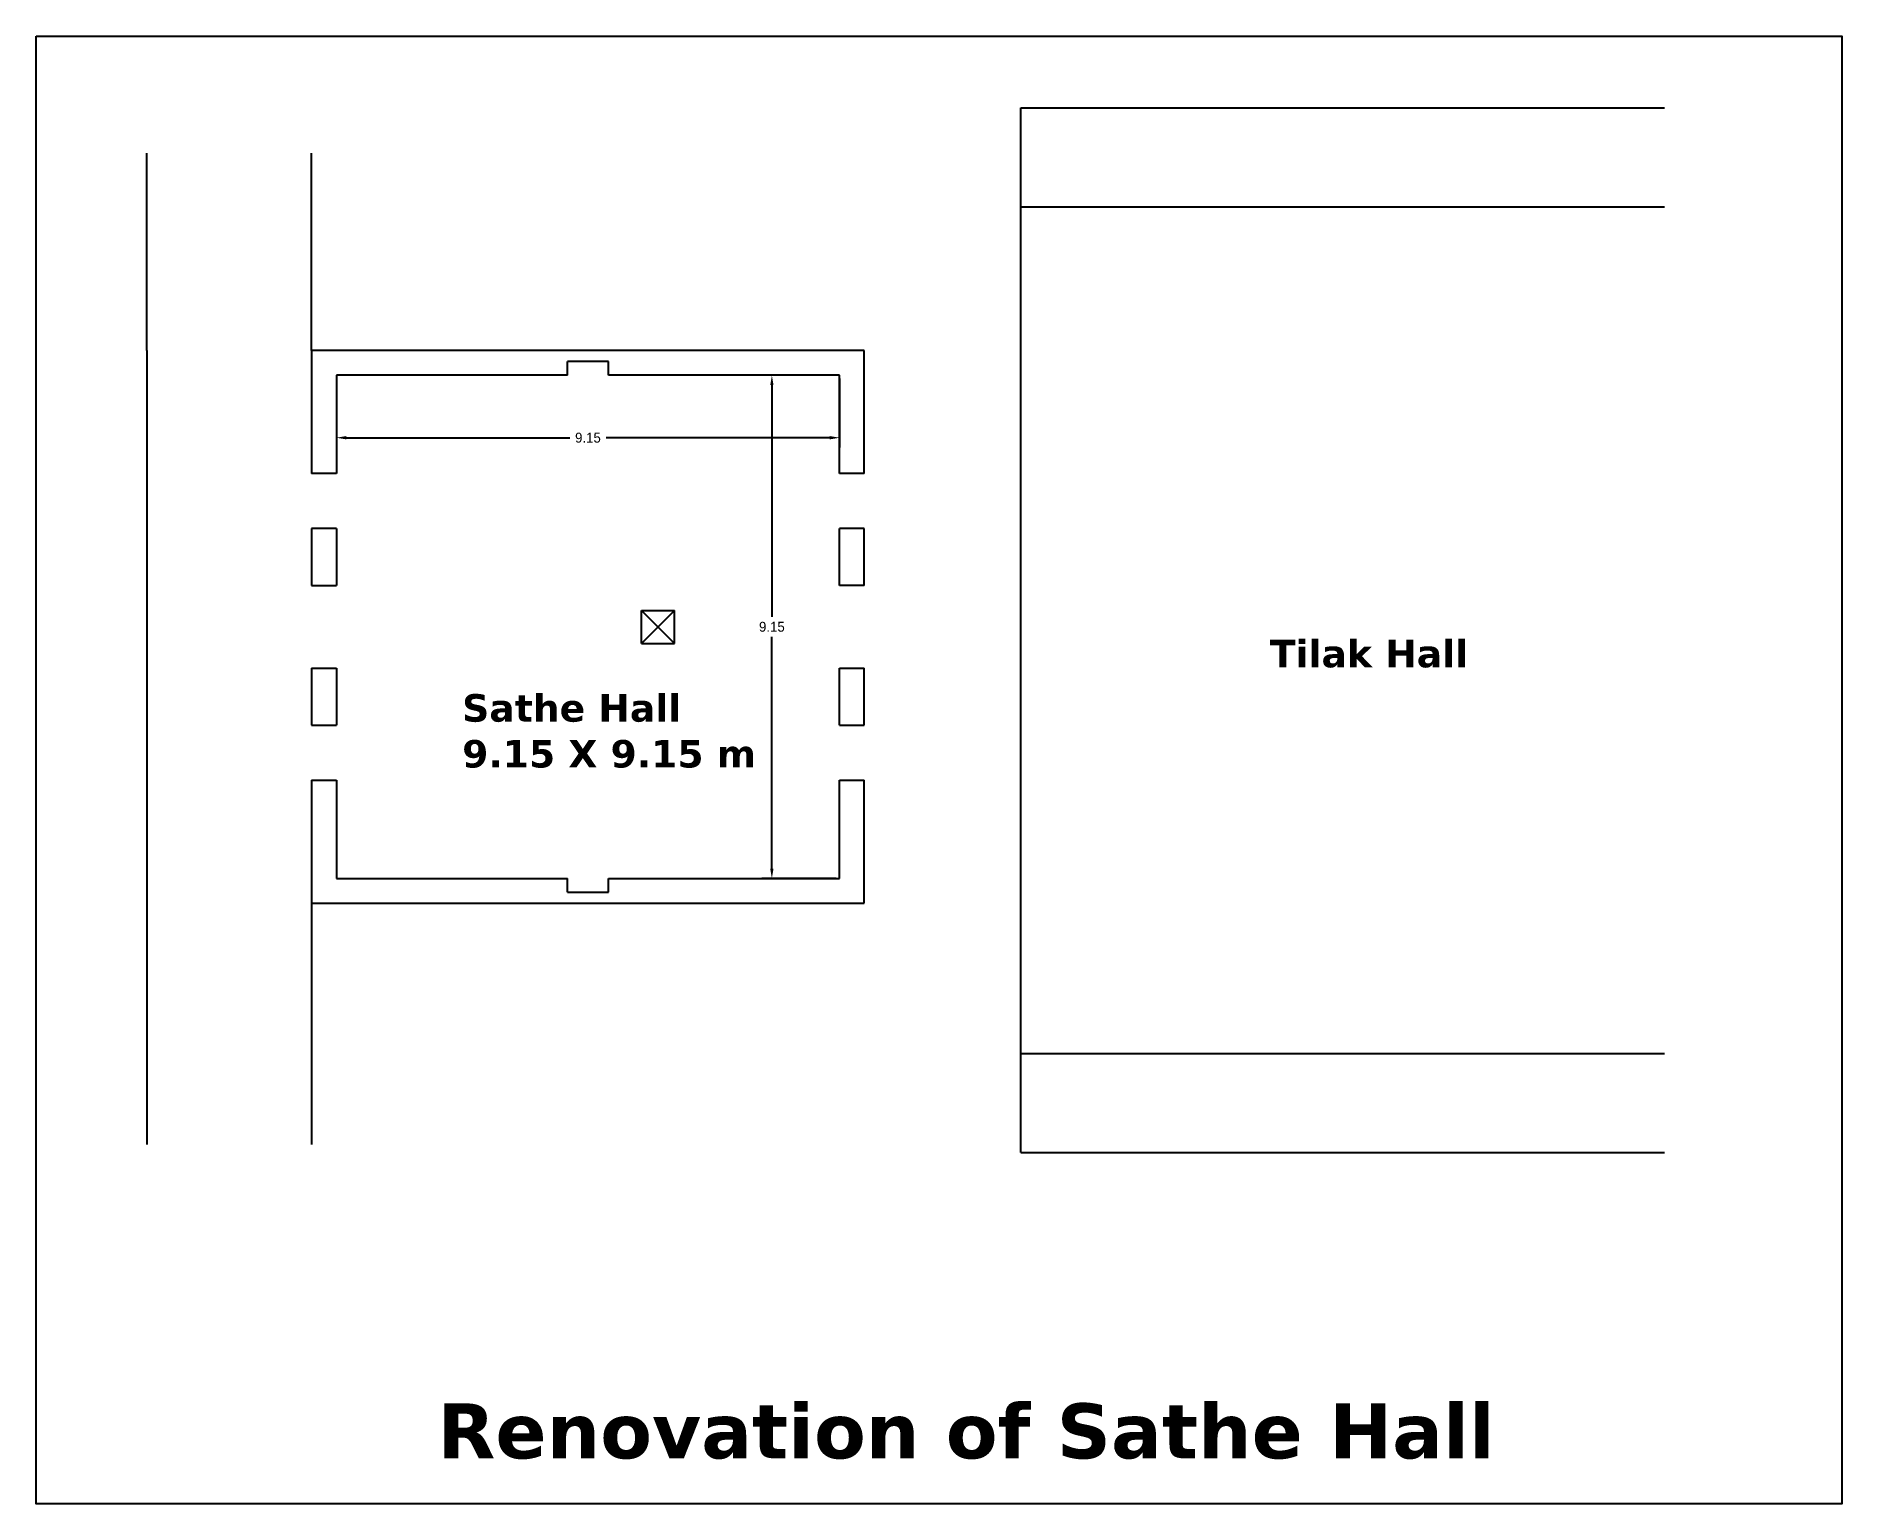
# Model space of a CAD drawing. Header units: inches. Extents: x 10.1 to 43, y 1.8 to 28.5.
import ezdxf

# ---------------------------------------------------------------- set-up
doc = ezdxf.new("R2010")
doc.units = ezdxf.units.IN
doc.header["$MEASUREMENT"] = 0
doc.dimstyles.get("Standard").update_dxf_attribs({"dimtxt": 0.18, "dimasz": 0.18, "dimexe": 0.18, "dimexo": 0.0625, "dimgap": 0.09, "dimtad": 0, "dimtih": 1, "dimtoh": 1, "dimdec": 4, "dimzin": 0, "dimdsep": 46, "dimtxsty": 'Standard', "dimcen": 0.09, "dimadec": 0, "dimazin": 0, "dimtfac": 1, "dimtdec": 4, "dimtofl": 0, "dimtmove": 0, "dimatfit": 3, "dimfxl": 0, "dimtolj": 1, "dimtzin": 0, "dimarcsym": 0})

# ---------------------------------------------------------------- blocks, each defined once
blk = doc.blocks.new('*D2')
at = {"color": 0, "lineweight": -2}
for p, q in [((15.574, 22.223), (15.574, 20.969)), ((24.724, 22.223), (24.724, 20.969)), ((15.754, 21.149), (19.819, 21.149)), ((24.544, 21.149), (20.479, 21.149))]:
    blk.add_line(p, q, dxfattribs=at)
at = {"color": 0}
for points in [[(15.754, 21.179), (15.754, 21.119), (15.574, 21.149)], [(24.544, 21.179), (24.544, 21.119), (24.724, 21.149)]]:
    blk.add_solid(points, dxfattribs=at)
at = {"layer": 'Defpoints', "color": 0}
for p in [(15.574, 22.285), (24.724, 22.285), (24.724, 21.149)]:
    blk.add_point(p, dxfattribs=at)
at = {"color": 0, "insert": (20.149, 21.149), "char_height": 0.18, "attachment_point": 5}
blk.add_mtext('\\A1;9.15', dxfattribs=at)
blk = doc.blocks.new('*D3')
at = {"color": 0, "lineweight": -2}
for p, q in [((24.662, 22.285), (23.314, 22.285)), ((23.494, 22.105), (23.494, 17.89)), ((23.494, 13.315), (23.494, 17.53)), ((24.662, 13.135), (23.314, 13.135))]:
    blk.add_line(p, q, dxfattribs=at)
at = {"color": 0}
for points in [[(23.464, 22.105), (23.524, 22.105), (23.494, 22.285)], [(23.464, 13.315), (23.524, 13.315), (23.494, 13.135)]]:
    blk.add_solid(points, dxfattribs=at)
at = {"layer": 'Defpoints', "color": 0}
for p in [(23.494, 22.285), (24.724, 22.285), (24.724, 13.135)]:
    blk.add_point(p, dxfattribs=at)
at = {"color": 0, "insert": (23.494, 17.71), "char_height": 0.18, "attachment_point": 5}
blk.add_mtext('\\A1;9.15', dxfattribs=at)

msp = doc.modelspace()

# ---------------------------------------------------------------- linework, layer by layer
for p, q in [((28.024, 14.923), (28.024, 27.149)), ((28.024, 27.149), (39.728, 27.149)), ((12.124, 22.735), (12.124, 26.322)), ((15.124, 22.735), (15.124, 26.322)), ((28.024, 25.349), (39.728, 25.349)), ((12.124, 22.735), (12.124, 8.298)), ((15.124, 22.735), (15.124, 20.498)), ((25.174, 22.735), (15.124, 22.735)), ((25.174, 20.498), (25.174, 22.735)), ((20.524, 22.535), (19.774, 22.535)), ((19.774, 22.285), (19.774, 22.535)), ((20.524, 22.285), (20.524, 22.535)), ((15.574, 22.285), (15.574, 20.498)), ((19.774, 22.285), (15.574, 22.285)), ((24.724, 22.285), (20.524, 22.285)), ((24.724, 20.498), (24.724, 22.285)), ((15.574, 20.498), (15.124, 20.498)), ((25.174, 20.498), (24.724, 20.498)), ((15.574, 19.498), (15.124, 19.498)), ((15.124, 19.498), (15.124, 18.46)), ((15.574, 19.498), (15.574, 18.46)), ((25.174, 19.498), (24.724, 19.498)), ((24.724, 18.46), (24.724, 19.498)), ((25.174, 18.46), (25.174, 19.498)), ((15.124, 18.46), (15.574, 18.46)), ((25.174, 18.46), (24.724, 18.46)), ((21.124, 17.41), (21.124, 18.01)), ((21.124, 18.01), (21.724, 18.01)), ((21.724, 17.41), (21.124, 18.01)), ((21.124, 17.41), (21.724, 18.01)), ((21.724, 17.41), (21.724, 18.01)), ((21.124, 17.41), (21.724, 17.41)), ((15.124, 16.96), (15.124, 15.923)), ((15.124, 16.96), (15.574, 16.96)), ((15.574, 16.96), (15.574, 15.923)), ((24.724, 15.923), (24.724, 16.96)), ((24.724, 16.96), (25.174, 16.96)), ((25.174, 15.923), (25.174, 16.96)), ((15.124, 15.923), (15.574, 15.923)), ((24.724, 15.923), (25.174, 15.923)), ((15.124, 14.923), (15.574, 14.923)), ((15.124, 14.923), (15.124, 12.685)), ((15.574, 14.923), (15.574, 13.135)), ((24.724, 13.135), (24.724, 14.923)), ((24.724, 14.923), (25.174, 14.923)), ((25.174, 12.685), (25.174, 14.923)), ((28.024, 8.149), (28.024, 14.923)), ((15.574, 13.135), (19.774, 13.135)), ((19.774, 12.885), (19.774, 13.135)), ((19.774, 12.885), (20.524, 12.885)), ((20.524, 12.885), (20.524, 13.135)), ((20.524, 13.135), (24.724, 13.135)), ((15.124, 12.685), (25.174, 12.685)), ((15.124, 12.685), (15.124, 8.298)), ((28.024, 9.949), (39.728, 9.949)), ((28.024, 8.149), (39.728, 8.149))]:
    msp.add_line(p, q)
msp.add_lwpolyline([(10.113, 28.452), (42.954, 28.452), (42.954, 1.762), (10.113, 1.762)], close=True)

# ---------------------------------------------------------------- texts
at = {"attachment_point": 1}
for s, insert, char_height, width in [('{\\fVerdana|b1|i0|c0|p34;^ITilak Hall\\P }', (30.552, 17.474), 0.5, 6.82042), ('{\\fVerdana|b1|i0|c0|p34;Sathe Hall\\P9.15 X 9.15 m}', (17.861, 16.486), 0.5, 6.30979), ('{\\fVerdana|b1|i0|c0|p34;Renovation of Sathe Hall }', (17.409, 3.59), 1, 29.8294)]:
    msp.add_mtext(s, dxfattribs=dict(at, insert=insert, char_height=char_height, width=width))

# ---------------------------------------------------------------- dimensions: what is measured, and where the dimension line sits
dim = msp.add_linear_dim(base=(24.724, 21.149), p1=(15.574, 22.285), p2=(24.724, 22.285), dimstyle='Standard', override={"dimdec": 2})
dim.commit()
dim.dimension.update_dxf_attribs({"geometry": '*D2', "text_midpoint": (20.149, 21.149)})
dim = msp.add_linear_dim(base=(23.494, 22.285), p1=(24.724, 13.135), p2=(24.724, 22.285), angle=90, dimstyle='Standard', override={"dimdec": 2})
dim.commit()
dim.dimension.update_dxf_attribs({"geometry": '*D3', "text_midpoint": (23.494, 17.71)})

doc.saveas('drawing.dxf')
